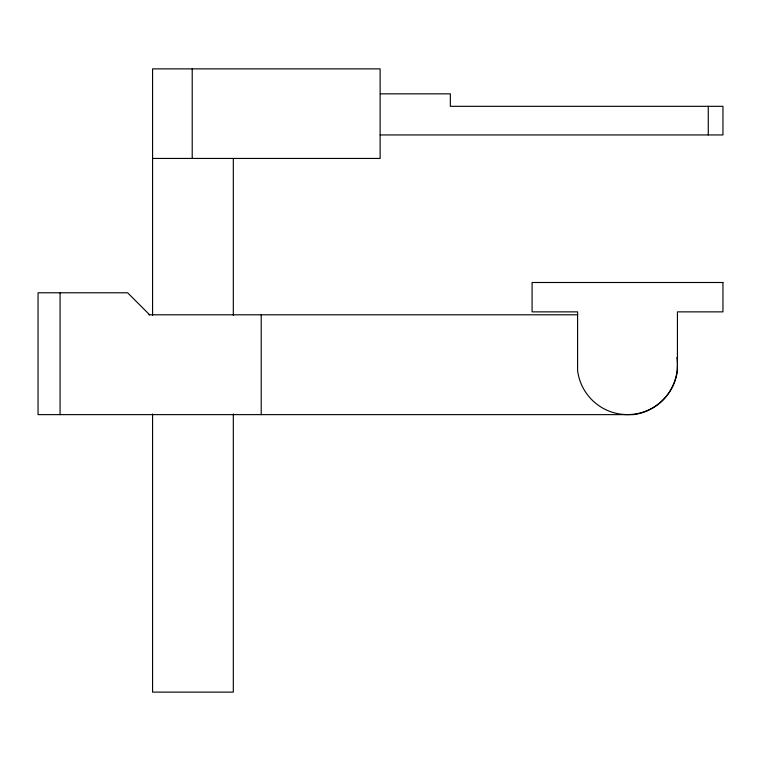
<?xml version="1.0" encoding="UTF-8"?>
<svg xmlns="http://www.w3.org/2000/svg" width="761" height="761" viewBox="0 0 761 761"><rect width="100%" height="100%" fill="white"/><g stroke="black" fill="none" stroke-linecap="round" stroke-linejoin="round"><path stroke-width="1.14" d="M380.357 93.841L450.35 93.841L450.35 106.321L722.95 106.321L722.95 134.944L380.148 134.944M152.571 158.44L380.129 158.44L380.129 68.88L152.571 68.88L152.571 315.33M148.899 314.797L577.685 314.797M149.632 314.797L127.61 292.776L38.05 292.776L38.05 414.631L633.39 414.631A50.312 50.312 0 0 0 672.781 385.865M708.272 106.321L708.272 134.944M261.213 314.797L261.213 414.631M233.313 158.44L233.313 315.33M233.313 413.984L233.313 692.12L152.571 692.12L152.571 413.984M192.21 68.88L192.21 158.44M60.071 292.776L60.071 414.631M676.91 357.47A50.312 50.312 0 0 1 676.91 371.967M676.748 372.995A50.312 50.312 0 0 1 673.2 384.914M722.95 282.502L532.091 282.502L532.091 311.867L577.599 311.867L577.599 370.588A50.312 50.312 0 0 0 677.433 370.588L677.433 311.867L722.95 311.867L722.95 282.502"/></g></svg>
